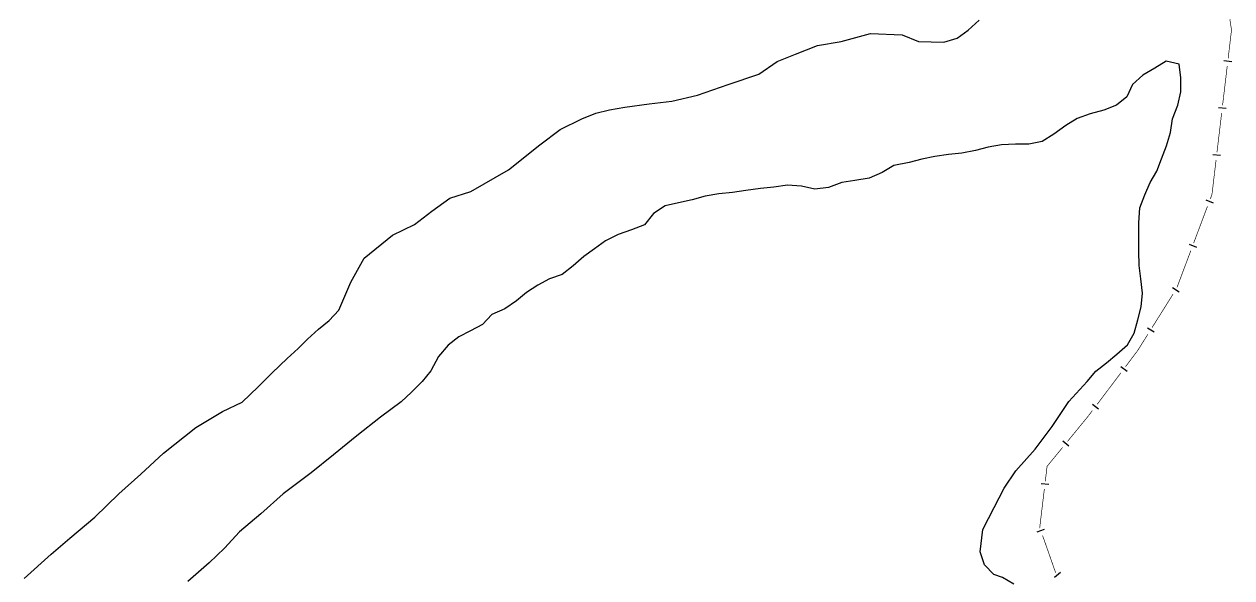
# Model space of a CAD drawing. Extents: x 203665 to 205970, y 4870865 to 4873745.
# Drawn here: x 205321.5 to 205781.5, y 4872824.5 to 4873035.2 of the extents above; entities that cross this region are included whole.
import ezdxf

# ---------------------------------------------------------------- set-up
doc = ezdxf.new("R2010")
doc.units = 0
doc.header["$LTSCALE"] = 1.5
doc.header["$MEASUREMENT"] = 0
doc.layers.add('HD-CURSO-PERENE', color=170, linetype='CONTINUOUS')
doc.layers.add('LM-LIM-SETORES-BAIRROS', color=250, linetype='CONTINUOUS')

msp = doc.modelspace()

# ---------------------------------------------------------------- linework, layer by layer
at = {"layer": 'HD-CURSO-PERENE', "linetype": 'Continuous'}
for points in [[(205321.543034, 4872824.275267, 2.200741), (205331.773958, 4872833.483099, 2.200741), (205338.935605, 4872839.621654, 2.200741), (205348.39921, 4872847.55062, 2.200741), (205357.607042, 4872856.502679, 2.200741), (205365.919668, 4872863.920099, 2.200741), (205374.615954, 4872871.976952, 2.200741), (205386.893063, 4872881.69633, 2.200741), (205397.123987, 4872887.834885, 2.200741), (205404.541407, 4872891.287822, 2.200741), (205410.679962, 4872897.170603, 2.200741), (205416.051197, 4872902.541838, 2.200741), (205421.678206, 4872907.913074, 2.200741), (205425.866228, 4872911.816216, 2.200741), (205429.484441, 4872915.286269, 2.200741), (205433.652442, 4872919.066315, 2.200741), (205437.750573, 4872922.436337, 2.200741), (205441.378664, 4872926.336418, 2.200741), (205445.976651, 4872936.943321, 2.200741), (205451.092113, 4872946.151153, 2.200741), (205461.834584, 4872954.847439, 2.200741), (205470.14721, 4872958.939809, 2.200741), (205476.79731, 4872964.055271, 2.200741), (205483.703184, 4872968.91496, 2.200741), (205491.632151, 4872971.472691, 2.200741), (205505.955445, 4872979.785317, 2.200741), (205517.976781, 4872989.248922, 2.200741), (205525.649974, 4872995.131704, 2.200741), (205533.9626, 4872999.224073, 2.200741), (205539.333835, 4873001.270258, 2.200741), (205544.449298, 4873002.549124, 2.200741), (205550.332079, 4873003.572216, 2.200741), (205559.539911, 4873004.851082, 2.200741), (205568.236197, 4873005.874174, 2.200741), (205577.955575, 4873008.176132, 2.200741), (205589.721138, 4873012.268502, 2.200741), (205601.387298, 4873016.214457, 2.200741), (205608.392575, 4873020.964787, 2.200741), (205615.298449, 4873023.778292, 2.200741), (205623.738961, 4873027.103342, 2.200741), (205632.69102, 4873028.637981, 2.200741), (205643.945037, 4873031.707258, 2.200741), (205655.966373, 4873031.195712, 2.200741), (205662.104928, 4873028.637981, 2.200741), (205671.824306, 4873028.382208, 2.200741), (205676.906352, 4873029.821586, 2.200741), (205681.02457, 4873032.861585, 2.200741), (205685.212539, 4873036.741636, 2.200741)], [(205698.50481, 4872822.04272, 2.200741), (205694.167811, 4872824.553614, 2.200741), (205690.799977, 4872825.747108, 2.200741), (205687.349728, 4872829.457532, 2.200741), (205685.658732, 4872834.417952, 2.200741), (205686.635129, 4872842.814661, 2.200741), (205690.972128, 4872851.260395, 2.200741), (205694.8526, 4872858.564813, 2.200741), (205699.189599, 4872865.184443, 2.200741), (205706.54219, 4872873.397467, 2.200741), (205713.132175, 4872882.015139, 2.200741), (205719.468699, 4872891.646656, 2.200741), (205726.421431, 4872899.250284, 2.200741), (205729.719594, 4872903.160383, 2.200741), (205733.757789, 4872906.350395, 2.200741), (205737.745975, 4872909.610415, 2.200741), (205741.764088, 4872913.11045, 2.200741), (205744.342259, 4872917.580622, 2.200741), (205745.750511, 4872922.710898, 2.200741), (205746.978852, 4872927.671172, 2.200741), (205747.457321, 4872932.781493, 2.200741), (205746.795955, 4872938.231894, 2.200741), (205746.164666, 4872943.382273, 2.200741), (205746.063189, 4872948.772642, 2.200741), (205746.061734, 4872954.002996, 2.200741), (205746.060173, 4872959.613375, 2.200741), (205746.508505, 4872965.243732, 2.200741), (205748.356677, 4872970.303981, 2.200741), (205750.404926, 4872974.92419, 2.200741), (205752.88315, 4872979.28436, 2.200741), (205754.711432, 4872983.964585, 2.200741), (205756.659604, 4872988.944823, 2.200741), (205758.107875, 4872993.97509, 2.200741), (205758.93624, 4872999.1754, 2.200741), (205760.96434, 4873004.345647, 2.200741), (205762.022664, 4873009.505943, 2.200741), (205762.061192, 4873014.766296, 2.200741), (205761.37988, 4873020.036686, 2.200741), (205756.490693, 4873021.107004, 2.200741), (205752.152425, 4873018.42704, 2.200741), (205747.664168, 4873015.82709, 2.200741), (205743.626076, 4873012.267052, 2.200741), (205741.497887, 4873007.496837, 2.200741), (205737.579659, 4873004.32682, 2.200741), (205732.701299, 4873002.416935, 2.200741), (205727.492858, 4873001.067106, 2.200741), (205722.624448, 4872999.327232, 2.200741), (205718.256176, 4872996.687273, 2.200741), (205713.648158, 4872993.327278, 2.200741), (205709.209953, 4872990.497309, 2.200741), (205704.131394, 4872989.467495, 2.200741), (205699.052528, 4872989.537754, 2.200741), (205693.723817, 4872989.258003, 2.200741), (205688.71518, 4872988.4482, 2.200741), (205683.826653, 4872987.148357, 2.200741), (205678.718097, 4872986.128545, 2.200741), (205673.609406, 4872985.598765, 2.200741), (205668.390803, 4872984.838976, 2.200741), (205663.482219, 4872983.759149, 2.200741), (205658.553681, 4872982.529314, 2.200741), (205652.765322, 4872981.359525, 2.200741), (205648.347054, 4872978.73957, 2.200741), (205643.368784, 4872976.589675, 2.200741), (205637.950274, 4872975.659884, 2.200741), (205632.921633, 4872974.880083, 2.200741), (205627.903302, 4872972.980207, 2.200741), (205622.624671, 4872972.370431, 2.200741), (205617.625487, 4872973.520759, 2.200741), (205612.246612, 4872973.871053, 2.200741), (205607.017989, 4872973.191269, 2.200741), (205601.929301, 4872972.631487, 2.200741), (205596.410761, 4872971.891714, 2.200741), (205591.382129, 4872971.081912, 2.200741), (205586.073466, 4872970.612146, 2.200741), (205580.874886, 4872969.752349, 2.200741), (205575.966377, 4872968.402504, 2.200741), (205570.707895, 4872967.24269, 2.200741), (205565.679363, 4872966.072863, 2.200741), (205561.191212, 4872963.092887, 2.200741), (205557.853156, 4872958.832767, 2.200741), (205552.864804, 4872956.982893, 2.200741), (205547.746487, 4872955.113023, 2.200741), (205542.958243, 4872952.713101, 2.200741), (205538.75004, 4872949.693109, 2.200741), (205534.641802, 4872946.713114, 2.200741), (205530.613694, 4872943.203079, 2.200741), (205526.485539, 4872939.943066, 2.200741), (205521.647106, 4872938.263195, 2.200741), (205517.158799, 4872935.843257, 2.200741), (205512.920519, 4872933.123286, 2.200741), (205509.032315, 4872929.84326, 2.200741), (205504.654131, 4872926.89328, 2.200741), (205499.695858, 4872924.733383, 2.200741), (205496.077749, 4872920.893305, 2.200741), (205491.579433, 4872918.513371, 2.200741), (205487.051105, 4872916.203442, 2.200741), (205482.972908, 4872913.053434, 2.200741), (205479.364947, 4872908.673319, 2.200741), (205476.377117, 4872903.313107, 2.200741), (205473.089002, 4872899.222996, 2.200741), (205469.07105, 4872895.142922, 2.200741), (205465.142953, 4872891.512874, 2.200741), (205457.230668, 4872885.660813, 2.200741), (205448.278609, 4872878.499166, 2.200741), (205439.32655, 4872871.337519, 2.200741), (205430.886038, 4872864.431645, 2.200741), (205420.143567, 4872856.502679, 2.200741), (205411.703054, 4872848.829486, 2.200741), (205403.518315, 4872841.923612, 2.200741), (205397.891307, 4872835.785057, 2.200741), (205392.008525, 4872830.158049, 2.200741), (205383.823786, 4872823.124288, 2.200741)]]:
    msp.add_polyline3d(points, dxfattribs=at)
at = {"layer": 'LM-LIM-SETORES-BAIRROS', "const_width": 0.25}
for points in [[(205780.741501, 4873037.092486), (205781.353265, 4873033.139544)], [(205781.379605, 4873032.96935), (205780.10056, 4873022.21738)], [(205781.353265, 4873033.139544), (205781.379605, 4873032.96935)], [(205779.746182, 4873019.238385), (205777.974288, 4873004.343406)], [(205777.61991, 4873001.36441), (205775.848017, 4872986.469431)], [(205775.493638, 4872983.490435), (205773.957997, 4872970.581454)], [(205773.936364, 4872970.399601), (205773.296001, 4872968.699326)], [(205773.957997, 4872970.581454), (205773.936364, 4872970.399601)], [(205772.238636, 4872965.89184), (205766.951811, 4872951.854409)], [(205765.894446, 4872949.046922), (205760.607621, 4872935.009491)], [(205759.095506, 4872932.427467), (205751.12314, 4872919.721508)], [(205749.528667, 4872917.180317), (205745.808229, 4872911.250869)], [(205745.808229, 4872911.250869), (205745.559006, 4872910.85367)], [(205745.559006, 4872910.85367), (205741.022227, 4872904.842438)], [(205739.215006, 4872902.447871), (205730.178903, 4872890.475034)], [(205728.371682, 4872888.080466), (205727.166868, 4872886.484088)], [(205726.950902, 4872886.197933), (205718.939416, 4872876.419207)], [(205727.166868, 4872886.484088), (205726.950902, 4872886.197933)], [(205717.03818, 4872874.098581), (205711.334474, 4872867.136704)], [(205711.134014, 4872866.892025), (205710.45683, 4872861.248821)], [(205711.334474, 4872867.136704), (205711.134014, 4872866.892025)], [(205710.099394, 4872858.27019), (205708.431361, 4872844.369915)], [(205708.431361, 4872844.369915), (205708.342799, 4872843.631896)], [(205708.342799, 4872843.631896), (205708.427887, 4872843.389722)], [(205709.422345, 4872840.559342), (205714.063148, 4872827.3509)], [(205714.063148, 4872827.3509), (205714.390432, 4872826.4194)], [(205714.390432, 4872826.4194), (205714.398735, 4872826.40982)]]:
    msp.add_lwpolyline(points, dxfattribs=at)
at = {"layer": 'LM-LIM-SETORES-BAIRROS'}
for points in [[(205778.492936, 4873021.401571), (205781.471932, 4873021.047192)], [(205776.366664, 4873003.527596), (205779.34566, 4873003.173218)], [(205774.240392, 4872985.653622), (205777.219388, 4872985.299243)], [(205771.539803, 4872968.29218), (205774.347289, 4872967.234815)], [(205765.195613, 4872951.447262), (205768.003099, 4872950.389897)], [(205758.887892, 4872934.918831), (205761.429084, 4872933.324358)], [(205749.321053, 4872919.671681), (205751.862245, 4872918.077208)], [(205739.222537, 4872904.947859), (205741.617104, 4872903.140639)], [(205728.379212, 4872890.580455), (205730.773779, 4872888.773234)], [(205717.145358, 4872876.596283), (205719.465984, 4872874.695047)], [(205708.848369, 4872860.434662), (205711.827, 4872860.077226)], [(205707.344183, 4872841.949033), (205710.174563, 4872842.943491)], [(205713.920131, 4872824.671735), (205716.187199, 4872826.636527)]]:
    msp.add_lwpolyline(points, dxfattribs=at)

doc.saveas('drawing.dxf')
